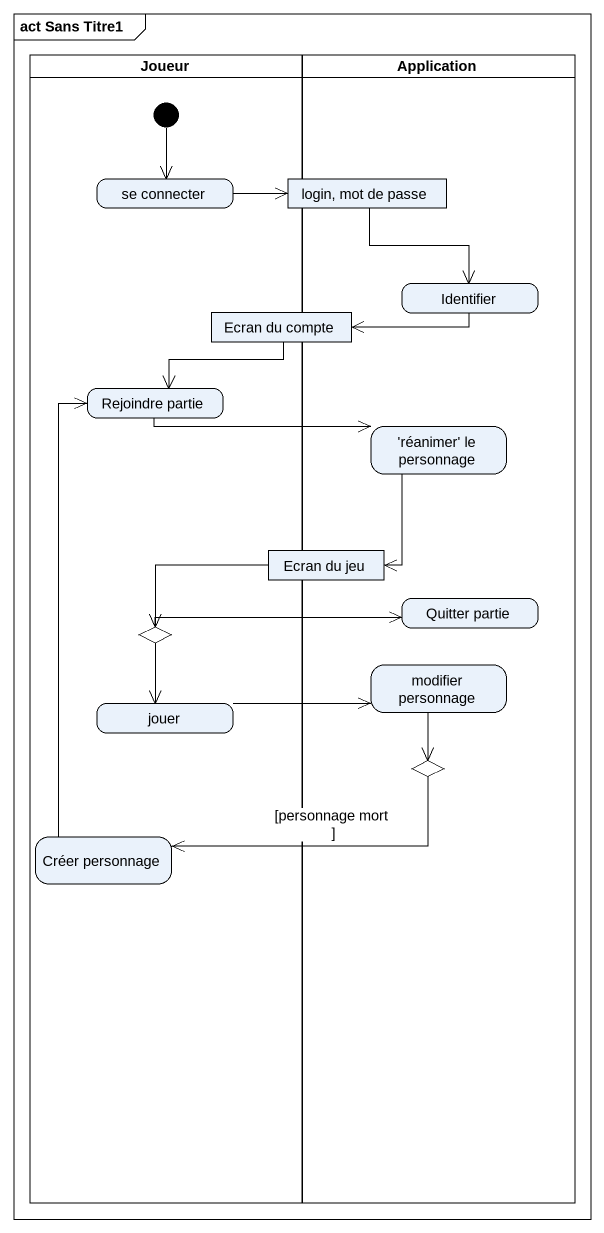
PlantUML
@startuml
mainframe act Sans Titre1
hide empty description
state Joueur <<partition>> {
  state "se connecter" as se_connecter
  state "Rejoindre partie" as Rejoindre_partie
  state choice1 <<choice>>
  state jouer
  state "Créer personnage" as Créer_personnage
  [*] --> se_connecter
}
state Application <<partition>> {
  state Identifier
  state "'réanimer' le personnage" as réanimer_le_personnage
  state "Quitter partie" as Quitter_partie
  state "modifier personnage" as modifier_personnage
  state choice2 <<choice>>
}
state "login, mot de passe" as login_mot_de_passe <<object>>
state "Ecran du compte" as Ecran_du_compte <<object>>
state "Ecran du jeu" as Ecran_du_jeu <<object>>
se_connecter -right-> login_mot_de_passe
login_mot_de_passe --> Identifier
Ecran_du_compte --> Rejoindre_partie
Identifier -left-> Ecran_du_compte
Rejoindre_partie -right-> réanimer_le_personnage
réanimer_le_personnage --> Ecran_du_jeu
Ecran_du_jeu -left-> choice1
choice1 -right-> Quitter_partie
choice1 --> jouer
modifier_personnage --> choice2
jouer -right-> modifier_personnage
choice2 -left-> Créer_personnage : [personnage mort ]
Créer_personnage -up-> Rejoindre_partie
@enduml
